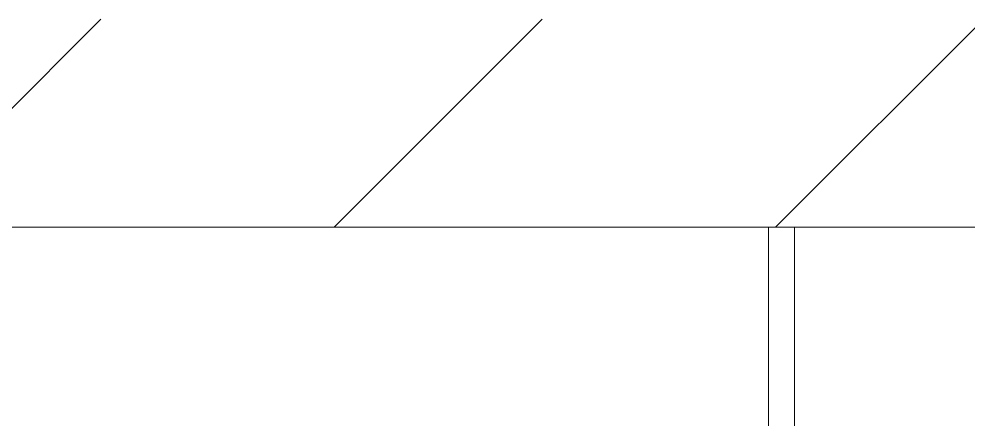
# Model space of a CAD drawing. Header units: millimetres. Extents: x -4000 to 187956, y -58990 to 162485.
# Drawn here: x 680 to 1592, y 77165 to 77550 of the extents above; entities that cross this region are included whole.
import ezdxf

# ---------------------------------------------------------------- set-up
doc = ezdxf.new("R2010")
doc.units = ezdxf.units.MM
doc.layers.add('A-WALL', color=113, linetype='Continuous', lineweight=13)
doc.layers.add('A-WALL-PATT', color=111, linetype='Continuous', lineweight=13)

# ---------------------------------------------------------------- blocks, each defined once
blk = doc.blocks.new('CMF2_NHAXUONG_A_rvt-1-FFS - TANG 1')
at = {"layer": 'A-WALL-PATT', "lineweight": 9}
h = blk.add_hatch(dxfattribs=at)
h.set_pattern_fill('FP_12', color=250, style=0, pattern_type=2)
h.set_pattern_definition([(45, (0, 0), (-212.132, 212.132), [])])
h.paths.add_polyline_path([(2256.76, 77350), (4149.79, 77350), (4149.79, 77550), (499.79, 77550), (499.79, 77350), (1689.88, 77350)])
at = {"layer": 'A-WALL', "color": 50, "lineweight": 15}
for p, q in [((499.79, 77350), (4149.79, 77350)), ((1399.79, 76175), (1399.79, 77350)), ((1424.79, 77350), (1424.79, 76175))]:
    blk.add_line(p, q, dxfattribs=at)
at = {"layer": 'A-WALL', "color": 35, "lineweight": 15}
for p, q in [((1399.79, 77350), (1399.79, 76175)), ((1424.79, 77350), (1399.79, 77350)), ((1424.79, 76175), (1424.79, 77350))]:
    blk.add_line(p, q, dxfattribs=at)
at = {"layer": 'A-WALL', "color": 53, "lineweight": 15}
blk.add_line((1399.79, 77350), (1424.79, 77350), dxfattribs=at)

msp = doc.modelspace()

# ---------------------------------------------------------------- block references
at = {"lineweight": 5}
msp.add_blockref('CMF2_NHAXUONG_A_rvt-1-FFS - TANG 1', (0, 0), dxfattribs=at)

doc.saveas('drawing.dxf')
